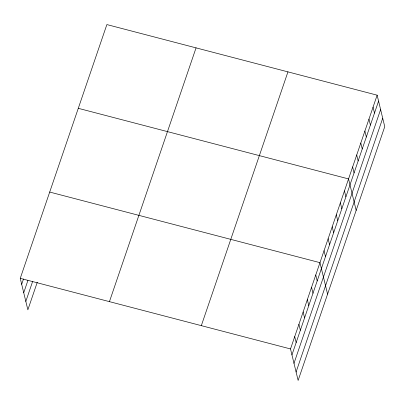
<?xml version="1.0" encoding="UTF-8"?>
<svg xmlns="http://www.w3.org/2000/svg" width="405" height="405" viewBox="0 0 405 405"><rect width="100%" height="100%" fill="white"/><g stroke="black" fill="none" stroke-linecap="round" stroke-linejoin="round"><path stroke-width="0.61" d="M37.28 282.239L27.864 309.825L20.25 278.341L106.869 24.573L377.136 95.175L384.75 126.659L298.131 380.427L290.512 348.943L377.136 95.175M21.688 284.285L23.49 279.005M23.728 292.714L27.935 280.387M25.829 301.396L32.638 281.44M109.436 301.639L196.055 47.871M201.326 325.645L287.945 71.877M291.949 354.886L378.574 101.118M293.99 363.315L380.609 109.547M296.09 371.998L382.71 118.23M78.286 108.317L348.548 178.919L356.167 210.403M49.704 192.061L319.965 262.663L327.579 294.146M20.25 278.341L290.512 348.943M373.051 107.138L374.488 113.081M368.965 119.1L370.403 125.044M364.885 131.063L366.322 137.006M360.799 143.026L362.237 148.969M356.714 154.994L358.152 160.937M352.633 166.956L354.071 172.9M344.463 190.882L345.905 196.825M340.382 202.844L341.82 208.788M336.297 214.807L337.735 220.75M332.216 226.77L333.654 232.713M328.131 238.737L329.569 244.681M324.046 250.7L325.483 256.643M315.758 274.99L317.196 280.933M311.551 287.312L312.989 293.255M307.344 299.639L308.782 305.583M303.132 311.966L304.57 317.91M298.925 324.294L300.363 330.237M294.718 336.616L296.156 342.559"/></g></svg>
